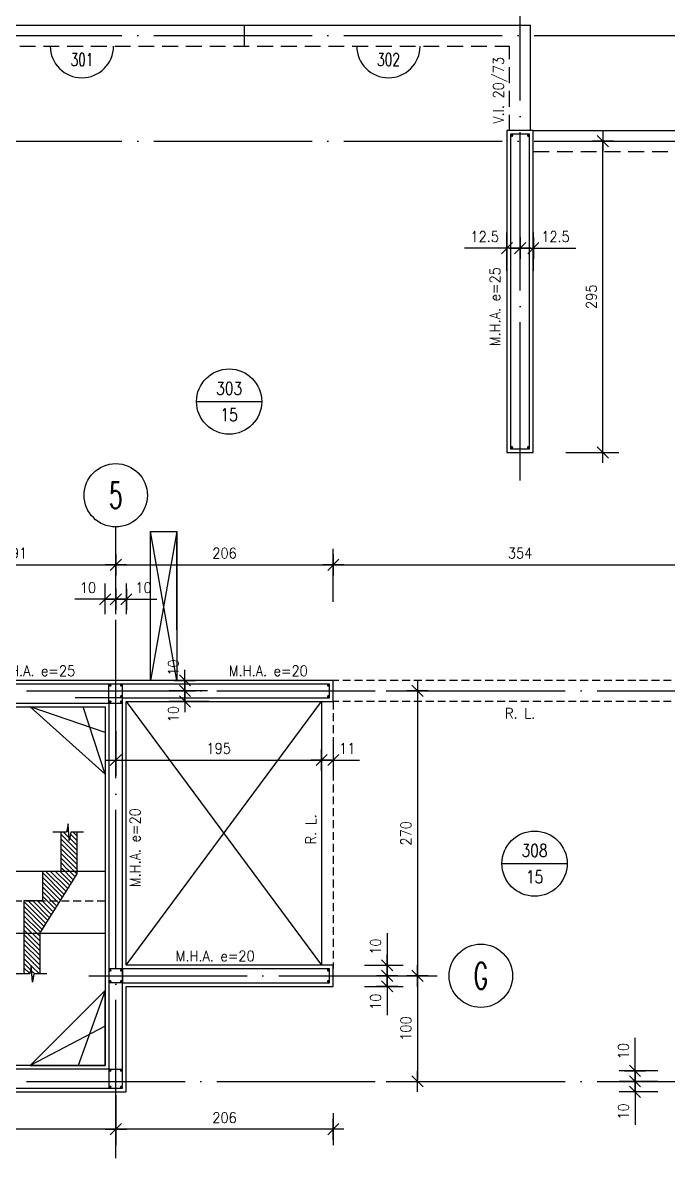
# Model space of a CAD drawing. Extents: x 2734 to 11344, y 4059 to 11529.
# Drawn here: x 5023 to 5635, y 5455 to 6531 of the extents above; entities that cross this region are included whole.
import ezdxf
from ezdxf.enums import TextEntityAlignment as Align

# ---------------------------------------------------------------- set-up
doc = ezdxf.new("R2010")
doc.units = 0
doc.header["$LTSCALE"] = 60
doc.header["$PDMODE"] = 1
for name, pattern in [('EJES', [3, 2.5, -0.25, 0, -0.25]), ('HIDDEN', [0.375, 0.25, -0.125]), ('HIDDEN2', [0.1875, 0.125, -0.0625])]:
    doc.linetypes.add(name, pattern=pattern)
doc.layers.get('0').update_dxf_attribs({"linetype": 'CONTINUOUS'})
doc.layers.get('DEFPOINTS').update_dxf_attribs({"linetype": 'CONTINUOUS'})
for name, color, linetype in [('CAJAP', 3, 'HIDDEN2'), ('COTAS', 3, 'CONTINUOUS'), ('CRUCES', 9, 'CONTINUOUS'), ('EJES', 1, 'EJES'), ('MALLA', 1, 'CONTINUOUS'), ('MUROS', 4, 'CONTINUOUS'), ('REFUERZOS', 3, 'HIDDEN2'), ('SECCION', 1, 'CONTINUOUS'), ('SHAFT', 1, 'CONTINUOUS'), ('TEXTOS', 2, 'CONTINUOUS'), ('VIGAS', 2, 'CONTINUOUS')]:
    doc.layers.add(name, color=color, linetype=linetype)
doc.layers.add('RLA-LOSAS', color=3, linetype='CONTINUOUS', lineweight=9)
doc.styles.add('COTAS', font='romans.shx', dxfattribs={"width": 0.9})
doc.styles.add('ROMANS', font='romans.shx', dxfattribs={"width": 0.9, "height": 10})
doc.dimstyles.new('50', dxfattribs={"dimtxt": 10, "dimasz": 1, "dimexe": 15, "dimexo": 0, "dimgap": 6, "dimtad": 1, "dimdec": 8, "dimdsep": 46, "dimtxsty": 'COTAS', "dimblk": '$COTA$', "dimcen": 0.09, "dimdle": 10, "dimclrd": 256, "dimclre": 256, "dimclrt": 2, "dimadec": 0, "dimazin": 0, "dimtfac": 1, "dimtdec": 8, "dimtmove": 0, "dimatfit": 2, "dimfxl": 35, "dimfxlon": 1, "dimtolj": 1, "dimarcsym": 0})

# ---------------------------------------------------------------- blocks, each defined once
blk = doc.blocks.new('$COTA$')
at = {"layer": 'COTAS'}
for p, q in [((10, 0), (-10, 0)), ((5.3, 5.3), (-5.3, -5.3)), ((0, -10), (0, 10))]:
    blk.add_line(p, q, dxfattribs=at)
blk = doc.blocks.new('*D35')
at = {"layer": 'COTAS', "lineweight": -2, "transparency": 16777216}
for p, q in [((5367.6, 5897.7), (5412.3, 5897.7)), ((5397.3, 5896.7), (5397.3, 5628.7)), ((5367.6, 5627.7), (5412.3, 5627.7))]:
    blk.add_line(p, q, dxfattribs=at)
at = {"layer": 'DEFPOINTS', "color": 0, "transparency": 16777216}
for p in [(5367.6, 5897.7), (5367.6, 5627.7), (5397.3, 5627.7)]:
    blk.add_point(p, dxfattribs=at)
at = {"layer": 'COTAS', "lineweight": -2, "transparency": 16777216}
for p, rotation in [((5397.3, 5897.7), 90), ((5397.3, 5627.7), 270)]:
    blk.add_blockref('$COTA$', p, dxfattribs=dict(at, rotation=rotation))
at = {"layer": 'COTAS', "color": 2, "transparency": 16777216, "insert": (5386.3, 5762.7), "char_height": 10, "attachment_point": 5, "rotation": 90, "style": 'COTAS'}
blk.add_mtext('\\A1;270', dxfattribs=at)
blk = doc.blocks.new('*D41')
at = {"layer": 'COTAS', "lineweight": -2, "transparency": 16777216}
for p, q in [((5111.5, 5502.7), (5111.5, 5467.3)), ((5317.5, 5497.7), (5317.5, 5467.3)), ((5316.5, 5482.3), (5112.5, 5482.3))]:
    blk.add_line(p, q, dxfattribs=at)
at = {"layer": 'DEFPOINTS', "color": 0, "transparency": 16777216}
for p in [(5111.5, 5502.7), (5317.5, 5497.7), (5111.5, 5482.3)]:
    blk.add_point(p, dxfattribs=at)
at = {"layer": 'COTAS', "lineweight": -2, "transparency": 16777216, "rotation": 180}
blk.add_blockref('$COTA$', (5111.5, 5482.3), dxfattribs=at)
at = {"layer": 'COTAS', "lineweight": -2, "transparency": 16777216}
blk.add_blockref('$COTA$', (5317.5, 5482.3), dxfattribs=at)
at = {"layer": 'COTAS', "color": 2, "transparency": 16777216, "insert": (5214.5, 5493.3), "char_height": 10, "attachment_point": 5, "style": 'COTAS'}
blk.add_mtext('\\A1;206', dxfattribs=at)
blk = doc.blocks.new('*D42')
at = {"layer": 'COTAS', "lineweight": -2, "transparency": 16777216}
for p, q in [((4671.5, 5514.7), (4671.5, 5467.3)), ((5111.5, 5514.7), (5111.5, 5467.3)), ((5110.5, 5482.3), (4672.5, 5482.3))]:
    blk.add_line(p, q, dxfattribs=at)
at = {"layer": 'DEFPOINTS', "color": 0, "transparency": 16777216}
for p in [(4671.5, 5514.7), (5111.5, 5514.7), (4671.5, 5482.3)]:
    blk.add_point(p, dxfattribs=at)
at = {"layer": 'COTAS', "lineweight": -2, "transparency": 16777216, "rotation": 180}
blk.add_blockref('$COTA$', (4671.5, 5482.3), dxfattribs=at)
at = {"layer": 'COTAS', "lineweight": -2, "transparency": 16777216}
blk.add_blockref('$COTA$', (5111.5, 5482.3), dxfattribs=at)
at = {"layer": 'COTAS', "color": 2, "transparency": 16777216, "insert": (4891.5, 5493.3), "char_height": 10, "attachment_point": 5, "style": 'COTAS'}
blk.add_mtext('\\A1;440', dxfattribs=at)
blk = doc.blocks.new('*D60')
at = {"layer": 'COTAS', "lineweight": -2, "transparency": 16777216}
for p, q in [((4920.5, 5982.2), (4920.5, 6032.2)), ((5111.5, 5982.2), (5111.5, 6032.2)), ((4921.5, 6017.2), (5110.5, 6017.2))]:
    blk.add_line(p, q, dxfattribs=at)
at = {"layer": 'DEFPOINTS', "color": 0, "transparency": 16777216}
for p in [(5111.5, 6017.2), (5111.5, 5972.5), (4920.5, 5972.4)]:
    blk.add_point(p, dxfattribs=at)
at = {"layer": 'COTAS', "lineweight": -2, "transparency": 16777216, "rotation": 180}
blk.add_blockref('$COTA$', (4920.5, 6017.2), dxfattribs=at)
at = {"layer": 'COTAS', "lineweight": -2, "transparency": 16777216}
blk.add_blockref('$COTA$', (5111.5, 6017.2), dxfattribs=at)
at = {"layer": 'COTAS', "color": 2, "transparency": 16777216, "insert": (5016, 6028.2), "char_height": 10, "attachment_point": 5, "style": 'COTAS'}
blk.add_mtext('\\A1;191', dxfattribs=at)
blk = doc.blocks.new('*D61')
at = {"layer": 'COTAS', "lineweight": -2, "transparency": 16777216}
for p, q in [((5111.5, 5982.2), (5111.5, 6032.2)), ((5317.5, 5982.2), (5317.5, 6032.2)), ((5112.5, 6017.2), (5316.5, 6017.2))]:
    blk.add_line(p, q, dxfattribs=at)
at = {"layer": 'DEFPOINTS', "color": 0, "transparency": 16777216}
for p in [(5317.5, 6017.2), (5111.5, 5972.5), (5317.5, 5972.4)]:
    blk.add_point(p, dxfattribs=at)
at = {"layer": 'COTAS', "lineweight": -2, "transparency": 16777216, "rotation": 180}
blk.add_blockref('$COTA$', (5111.5, 6017.2), dxfattribs=at)
at = {"layer": 'COTAS', "lineweight": -2, "transparency": 16777216}
blk.add_blockref('$COTA$', (5317.5, 6017.2), dxfattribs=at)
at = {"layer": 'COTAS', "color": 2, "transparency": 16777216, "insert": (5214.5, 6028.2), "char_height": 10, "attachment_point": 5, "style": 'COTAS'}
blk.add_mtext('\\A1;206', dxfattribs=at)
blk = doc.blocks.new('*D65')
at = {"layer": 'COTAS', "lineweight": -2, "transparency": 16777216}
for p, q in [((5537.9, 6418.7), (5587.9, 6418.7)), ((5572.9, 6124.7), (5572.9, 6417.7)), ((5537.9, 6123.7), (5587.9, 6123.7))]:
    blk.add_line(p, q, dxfattribs=at)
at = {"layer": 'DEFPOINTS', "color": 0, "transparency": 16777216}
for p in [(5504.5, 6418.7), (5572.9, 6418.7), (5504.5, 6123.7)]:
    blk.add_point(p, dxfattribs=at)
at = {"layer": 'COTAS', "lineweight": -2, "transparency": 16777216}
for p, rotation in [((5572.9, 6418.7), 90), ((5572.9, 6123.7), 270)]:
    blk.add_blockref('$COTA$', p, dxfattribs=dict(at, rotation=rotation))
at = {"layer": 'COTAS', "color": 2, "transparency": 16777216, "insert": (5561.9, 6271.2), "char_height": 10, "attachment_point": 5, "rotation": 90, "style": 'COTAS'}
blk.add_mtext('\\A1;295', dxfattribs=at)
blk = doc.blocks.new('$EJE$')
at = {"color": 6}
blk.add_circle((0, 0), 30, dxfattribs=at)
at = {"color": 6, "style": 'COTAS', "width": 0.6}
blk.add_attdef('EJE', text='', height=25, dxfattribs=at).set_placement((0, 0), align=Align.MIDDLE)
blk = doc.blocks.new('*D136')
at = {"layer": 'COTAS', "lineweight": -2, "transparency": 16777216}
for p, q in [((5367.6, 5627.7), (5412.3, 5627.7)), ((5397.3, 5626.7), (5397.3, 5528.7)), ((5367.6, 5527.7), (5412.3, 5527.7))]:
    blk.add_line(p, q, dxfattribs=at)
at = {"layer": 'DEFPOINTS', "color": 0, "transparency": 16777216}
for p in [(5367.6, 5627.7), (5367.6, 5527.7), (5397.3, 5527.7)]:
    blk.add_point(p, dxfattribs=at)
at = {"layer": 'COTAS', "lineweight": -2, "transparency": 16777216}
for p, rotation in [((5397.3, 5627.7), 90), ((5397.3, 5527.7), 270)]:
    blk.add_blockref('$COTA$', p, dxfattribs=dict(at, rotation=rotation))
at = {"layer": 'COTAS', "color": 2, "transparency": 16777216, "insert": (5386.3, 5577.7), "char_height": 10, "attachment_point": 5, "rotation": 90, "style": 'COTAS'}
blk.add_mtext('\\A1;100', dxfattribs=at)
blk = doc.blocks.new('*D137')
at = {"layer": 'COTAS', "lineweight": -2, "transparency": 16777216}
for p, q in [((5368.6, 5628.7), (5368.6, 5629.7)), ((5347.2, 5627.7), (5383.6, 5627.7)), ((5347.2, 5617.7), (5383.6, 5617.7)), ((5368.6, 5627.7), (5368.6, 5617.7)), ((5368.6, 5616.7), (5368.6, 5590.4))]:
    blk.add_line(p, q, dxfattribs=at)
at = {"layer": 'DEFPOINTS', "color": 0, "transparency": 16777216}
for p in [(5347.2, 5627.7), (5347.2, 5617.7), (5368.6, 5627.7)]:
    blk.add_point(p, dxfattribs=at)
at = {"layer": 'COTAS', "lineweight": -2, "transparency": 16777216}
for p, rotation in [((5368.6, 5627.7), 270), ((5368.6, 5617.7), 90)]:
    blk.add_blockref('$COTA$', p, dxfattribs=dict(at, rotation=rotation))
at = {"layer": 'COTAS', "color": 2, "transparency": 16777216, "insert": (5357.6, 5603.1), "char_height": 10, "attachment_point": 5, "rotation": 90, "style": 'COTAS'}
blk.add_mtext('\\A1;10', dxfattribs=at)
blk = doc.blocks.new('*D138')
at = {"layer": 'COTAS', "lineweight": -2, "transparency": 16777216}
for p, q in [((5368.6, 5668), (5368.6, 5637.7)), ((5368.6, 5638.7), (5368.6, 5639.7)), ((5347.2, 5637.7), (5383.6, 5637.7)), ((5368.6, 5627.7), (5368.6, 5637.7)), ((5368.6, 5627.7), (5368.6, 5637.7)), ((5347.2, 5627.7), (5383.6, 5627.7)), ((5368.6, 5626.7), (5368.6, 5625.7))]:
    blk.add_line(p, q, dxfattribs=at)
at = {"layer": 'DEFPOINTS', "color": 0, "transparency": 16777216}
for p in [(5347.2, 5637.7), (5368.6, 5637.7), (5347.2, 5627.7)]:
    blk.add_point(p, dxfattribs=at)
at = {"layer": 'COTAS', "lineweight": -2, "transparency": 16777216}
for p, rotation in [((5368.6, 5637.7), 270), ((5368.6, 5627.7), 90)]:
    blk.add_blockref('$COTA$', p, dxfattribs=dict(at, rotation=rotation))
at = {"layer": 'COTAS', "color": 2, "transparency": 16777216, "insert": (5357.6, 5655.4), "char_height": 10, "attachment_point": 5, "rotation": 90, "style": 'COTAS'}
blk.add_mtext('\\A1;10', dxfattribs=at)
blk = doc.blocks.new('*D139')
at = {"layer": 'COTAS', "lineweight": -2, "transparency": 16777216}
for p, q in [((5101.5, 5970.5), (5101.5, 5999.5)), ((5111.5, 5970.5), (5111.5, 5999.5)), ((5100.5, 5984.5), (5072.6, 5984.5)), ((5111.5, 5984.5), (5101.5, 5984.5)), ((5112.5, 5984.5), (5113.5, 5984.5))]:
    blk.add_line(p, q, dxfattribs=at)
at = {"layer": 'DEFPOINTS', "color": 0, "transparency": 16777216}
for p in [(5111.5, 5984.5), (5101.5, 5970.5), (5111.5, 5970.5)]:
    blk.add_point(p, dxfattribs=at)
at = {"layer": 'COTAS', "lineweight": -2, "transparency": 16777216}
blk.add_blockref('$COTA$', (5101.5, 5984.5), dxfattribs=at)
at = {"layer": 'COTAS', "lineweight": -2, "transparency": 16777216, "rotation": 180}
blk.add_blockref('$COTA$', (5111.5, 5984.5), dxfattribs=at)
at = {"layer": 'COTAS', "color": 2, "transparency": 16777216, "insert": (5085.2, 5995.5), "char_height": 10, "attachment_point": 5, "style": 'COTAS'}
blk.add_mtext('\\A1;10', dxfattribs=at)
blk = doc.blocks.new('*D142')
at = {"layer": 'COTAS', "lineweight": -2, "transparency": 16777216}
for p, q in [((5111.5, 5859.5), (5111.5, 5817.2)), ((5306.5, 5859.5), (5306.5, 5817.2)), ((5112.5, 5832.2), (5305.5, 5832.2))]:
    blk.add_line(p, q, dxfattribs=at)
at = {"layer": 'DEFPOINTS', "color": 0, "transparency": 16777216}
for p in [(5111.5, 5859.5), (5306.5, 5859.5), (5306.5, 5832.2)]:
    blk.add_point(p, dxfattribs=at)
at = {"layer": 'COTAS', "lineweight": -2, "transparency": 16777216, "rotation": 180}
blk.add_blockref('$COTA$', (5111.5, 5832.2), dxfattribs=at)
at = {"layer": 'COTAS', "lineweight": -2, "transparency": 16777216}
blk.add_blockref('$COTA$', (5306.5, 5832.2), dxfattribs=at)
at = {"layer": 'COTAS', "color": 2, "transparency": 16777216, "insert": (5209, 5843.2), "char_height": 10, "attachment_point": 5, "style": 'COTAS'}
blk.add_mtext('\\A1;195', dxfattribs=at)
blk = doc.blocks.new('*D143')
at = {"layer": 'COTAS', "lineweight": -2, "transparency": 16777216}
for p, q in [((5306.5, 5853.9), (5306.5, 5817.2)), ((5317.5, 5853.8), (5317.5, 5817.2)), ((5305.5, 5832.2), (5304.5, 5832.2)), ((5306.5, 5832.2), (5317.5, 5832.2)), ((5318.5, 5832.2), (5342.2, 5832.2))]:
    blk.add_line(p, q, dxfattribs=at)
at = {"layer": 'DEFPOINTS', "color": 0, "transparency": 16777216}
for p in [(5306.5, 5853.9), (5317.5, 5853.8), (5317.5, 5832.2)]:
    blk.add_point(p, dxfattribs=at)
at = {"layer": 'COTAS', "lineweight": -2, "transparency": 16777216}
blk.add_blockref('$COTA$', (5306.5, 5832.2), dxfattribs=at)
at = {"layer": 'COTAS', "lineweight": -2, "transparency": 16777216, "rotation": 180}
blk.add_blockref('$COTA$', (5317.5, 5832.2), dxfattribs=at)
at = {"layer": 'COTAS', "color": 2, "transparency": 16777216, "insert": (5330.8, 5843.2), "char_height": 10, "attachment_point": 5, "style": 'COTAS'}
blk.add_mtext('\\A1;11', dxfattribs=at)
blk = doc.blocks.new('*D146')
at = {"layer": 'COTAS', "lineweight": -2, "transparency": 16777216}
for p, q in [((5317.5, 5982.2), (5317.5, 6032.2)), ((5671.5, 5982.2), (5671.5, 6032.2)), ((5318.5, 6017.2), (5670.5, 6017.2))]:
    blk.add_line(p, q, dxfattribs=at)
at = {"layer": 'DEFPOINTS', "color": 0, "transparency": 16777216}
for p in [(5671.5, 6017.2), (5317.5, 5972.4), (5671.5, 5972.4)]:
    blk.add_point(p, dxfattribs=at)
at = {"layer": 'COTAS', "lineweight": -2, "transparency": 16777216, "rotation": 180}
blk.add_blockref('$COTA$', (5317.5, 6017.2), dxfattribs=at)
at = {"layer": 'COTAS', "lineweight": -2, "transparency": 16777216}
blk.add_blockref('$COTA$', (5671.5, 6017.2), dxfattribs=at)
at = {"layer": 'COTAS', "color": 2, "transparency": 16777216, "insert": (5494.5, 6028.2), "char_height": 10, "attachment_point": 5, "style": 'COTAS'}
blk.add_mtext('\\A1;354', dxfattribs=at)
blk = doc.blocks.new('*D164')
at = {"layer": 'COTAS', "lineweight": -2, "transparency": 16777216}
for p, q in [((5624.8, 5527.7), (5588.3, 5527.7)), ((5603.3, 5528.7), (5603.3, 5529.7)), ((5603.3, 5527.7), (5603.3, 5517.7)), ((5624.8, 5517.7), (5588.3, 5517.7)), ((5603.3, 5516.7), (5603.3, 5486.5))]:
    blk.add_line(p, q, dxfattribs=at)
at = {"layer": 'DEFPOINTS', "color": 0, "transparency": 16777216}
for p in [(5603.3, 5527.7), (5624.8, 5527.7), (5624.8, 5517.7)]:
    blk.add_point(p, dxfattribs=at)
at = {"layer": 'COTAS', "lineweight": -2, "transparency": 16777216}
for p, rotation in [((5603.3, 5527.7), 270), ((5603.3, 5517.7), 90)]:
    blk.add_blockref('$COTA$', p, dxfattribs=dict(at, rotation=rotation))
at = {"layer": 'COTAS', "color": 2, "transparency": 16777216, "insert": (5592.3, 5499.1), "char_height": 10, "attachment_point": 5, "rotation": 90, "style": 'COTAS'}
blk.add_mtext('\\A1;10', dxfattribs=at)
blk = doc.blocks.new('*D174')
at = {"layer": 'COTAS', "lineweight": -2, "transparency": 16777216}
for p, q in [((5233, 6738.7), (5233, 6788.7)), ((5494.5, 6738.7), (5494.5, 6788.7)), ((5493.5, 6773.7), (5234, 6773.7))]:
    blk.add_line(p, q, dxfattribs=at)
at = {"layer": 'DEFPOINTS', "color": 0, "transparency": 16777216}
for p in [(5233, 6773.7), (5233, 6528.7), (5494.5, 6518.9)]:
    blk.add_point(p, dxfattribs=at)
at = {"layer": 'COTAS', "lineweight": -2, "transparency": 16777216, "rotation": 180}
blk.add_blockref('$COTA$', (5233, 6773.7), dxfattribs=at)
at = {"layer": 'COTAS', "lineweight": -2, "transparency": 16777216}
blk.add_blockref('$COTA$', (5494.5, 6773.7), dxfattribs=at)
at = {"layer": 'COTAS', "color": 2, "transparency": 16777216, "insert": (5363.7, 6784.7), "char_height": 10, "attachment_point": 5, "style": 'COTAS'}
blk.add_mtext('\\A1;261.5', dxfattribs=at)
blk = doc.blocks.new('*D175')
at = {"layer": 'COTAS', "lineweight": -2, "transparency": 16777216}
for p, q in [((4920.5, 6738.7), (4920.5, 6788.7)), ((5233, 6738.7), (5233, 6788.7)), ((5232, 6773.7), (4921.5, 6773.7))]:
    blk.add_line(p, q, dxfattribs=at)
at = {"layer": 'DEFPOINTS', "color": 0, "transparency": 16777216}
for p in [(4920.5, 6773.7), (4920.5, 6528.7), (5233, 6528.7)]:
    blk.add_point(p, dxfattribs=at)
at = {"layer": 'COTAS', "lineweight": -2, "transparency": 16777216, "rotation": 180}
blk.add_blockref('$COTA$', (4920.5, 6773.7), dxfattribs=at)
at = {"layer": 'COTAS', "lineweight": -2, "transparency": 16777216}
blk.add_blockref('$COTA$', (5233, 6773.7), dxfattribs=at)
at = {"layer": 'COTAS', "color": 2, "transparency": 16777216, "insert": (5076.7, 6784.7), "char_height": 10, "attachment_point": 5, "style": 'COTAS'}
blk.add_mtext('\\A1;312.5', dxfattribs=at)
blk = doc.blocks.new('*D197')
at = {"layer": 'COTAS', "lineweight": -2, "transparency": 16777216}
for p, q in [((5111.5, 5970.5), (5111.5, 5999.5)), ((5121.5, 5970.5), (5121.5, 5999.5)), ((5110.5, 5984.5), (5109.5, 5984.5)), ((5111.5, 5984.5), (5121.5, 5984.5)), ((5122.5, 5984.5), (5150.3, 5984.5))]:
    blk.add_line(p, q, dxfattribs=at)
at = {"layer": 'DEFPOINTS', "color": 0, "transparency": 16777216}
for p in [(5111.5, 5984.5), (5111.5, 5970.5), (5121.5, 5970.5)]:
    blk.add_point(p, dxfattribs=at)
at = {"layer": 'COTAS', "lineweight": -2, "transparency": 16777216}
blk.add_blockref('$COTA$', (5111.5, 5984.5), dxfattribs=at)
at = {"layer": 'COTAS', "lineweight": -2, "transparency": 16777216, "rotation": 180}
blk.add_blockref('$COTA$', (5121.5, 5984.5), dxfattribs=at)
at = {"layer": 'COTAS', "color": 2, "transparency": 16777216, "insert": (5137.7, 5995.5), "char_height": 10, "attachment_point": 5, "style": 'COTAS'}
blk.add_mtext('\\A1;10', dxfattribs=at)
blk = doc.blocks.new('*D223')
at = {"layer": 'COTAS', "lineweight": -2, "transparency": 16777216}
for p, q in [((5494.5, 6295.7), (5494.5, 6332.2)), ((5507, 6295.7), (5507, 6332.2)), ((5493.5, 6317.2), (5492.5, 6317.2)), ((5494.5, 6317.2), (5507, 6317.2)), ((5508, 6317.2), (5547.1, 6317.2))]:
    blk.add_line(p, q, dxfattribs=at)
at = {"layer": 'DEFPOINTS', "color": 0, "transparency": 16777216}
for p in [(5494.5, 6317.2), (5494.5, 6295.7), (5507, 6295.7)]:
    blk.add_point(p, dxfattribs=at)
at = {"layer": 'COTAS', "lineweight": -2, "transparency": 16777216}
blk.add_blockref('$COTA$', (5494.5, 6317.2), dxfattribs=at)
at = {"layer": 'COTAS', "lineweight": -2, "transparency": 16777216, "rotation": 180}
blk.add_blockref('$COTA$', (5507, 6317.2), dxfattribs=at)
at = {"layer": 'COTAS', "color": 2, "transparency": 16777216, "insert": (5528, 6328.2), "char_height": 10, "attachment_point": 5, "style": 'COTAS'}
blk.add_mtext('\\A1;12.5', dxfattribs=at)
blk = doc.blocks.new('*D224')
at = {"layer": 'COTAS', "lineweight": -2, "transparency": 16777216}
for p, q in [((5482, 6295.7), (5482, 6332.2)), ((5494.5, 6295.7), (5494.5, 6332.2)), ((5481, 6317.2), (5441.8, 6317.2)), ((5494.5, 6317.2), (5482, 6317.2)), ((5495.5, 6317.2), (5496.5, 6317.2))]:
    blk.add_line(p, q, dxfattribs=at)
at = {"layer": 'DEFPOINTS', "color": 0, "transparency": 16777216}
for p in [(5494.5, 6317.2), (5482, 6295.7), (5494.5, 6295.7)]:
    blk.add_point(p, dxfattribs=at)
at = {"layer": 'COTAS', "lineweight": -2, "transparency": 16777216}
blk.add_blockref('$COTA$', (5482, 6317.2), dxfattribs=at)
at = {"layer": 'COTAS', "lineweight": -2, "transparency": 16777216, "rotation": 180}
blk.add_blockref('$COTA$', (5494.5, 6317.2), dxfattribs=at)
at = {"layer": 'COTAS', "color": 2, "transparency": 16777216, "insert": (5460.9, 6328.2), "char_height": 10, "attachment_point": 5, "style": 'COTAS'}
blk.add_mtext('\\A1;12.5', dxfattribs=at)
blk = doc.blocks.new('*D237')
at = {"layer": 'COTAS', "lineweight": -2, "transparency": 16777216}
for p, q in [((5177, 5908.7), (5177, 5909.7)), ((5199.8, 5907.7), (5162, 5907.7)), ((5198.4, 5897.7), (5162, 5897.7)), ((5177, 5897.7), (5177, 5907.7)), ((5177, 5896.7), (5177, 5895.7))]:
    blk.add_line(p, q, dxfattribs=at)
at = {"layer": 'DEFPOINTS', "color": 0, "transparency": 16777216}
for p in [(5177, 5907.7), (5198.4, 5897.7), (5199.8, 5907.7)]:
    blk.add_point(p, dxfattribs=at)
at = {"layer": 'COTAS', "lineweight": -2, "transparency": 16777216}
for p, rotation in [((5177, 5907.7), 270), ((5177, 5897.7), 90)]:
    blk.add_blockref('$COTA$', p, dxfattribs=dict(at, rotation=rotation))
at = {"layer": 'COTAS', "color": 2, "transparency": 16777216, "insert": (5166, 5919.8), "char_height": 10, "attachment_point": 5, "rotation": 90, "style": 'COTAS'}
blk.add_mtext('\\A1;10', dxfattribs=at)
blk = doc.blocks.new('*D238')
at = {"layer": 'COTAS', "lineweight": -2, "transparency": 16777216}
for p, q in [((5198.4, 5897.7), (5162, 5897.7)), ((5177, 5898.7), (5177, 5899.7)), ((5177, 5897.7), (5177, 5887.7)), ((5199.8, 5887.7), (5162, 5887.7)), ((5177, 5886.7), (5177, 5885.7))]:
    blk.add_line(p, q, dxfattribs=at)
at = {"layer": 'DEFPOINTS', "color": 0, "transparency": 16777216}
for p in [(5198.4, 5897.7), (5177, 5887.7), (5199.8, 5887.7)]:
    blk.add_point(p, dxfattribs=at)
at = {"layer": 'COTAS', "lineweight": -2, "transparency": 16777216}
for p, rotation in [((5177, 5897.7), 270), ((5177, 5887.7), 90)]:
    blk.add_blockref('$COTA$', p, dxfattribs=dict(at, rotation=rotation))
at = {"layer": 'COTAS', "color": 2, "transparency": 16777216, "insert": (5166, 5875.6), "char_height": 10, "attachment_point": 5, "rotation": 90, "style": 'COTAS'}
blk.add_mtext('\\A1;10', dxfattribs=at)
blk = doc.blocks.new('*D239')
at = {"layer": 'COTAS', "lineweight": -2, "transparency": 16777216}
for p, q in [((5603.3, 5538.7), (5603.3, 5568.9)), ((5624.8, 5537.7), (5588.3, 5537.7)), ((5603.3, 5527.7), (5603.3, 5537.7)), ((5624.8, 5527.7), (5588.3, 5527.7)), ((5603.3, 5526.7), (5603.3, 5525.7))]:
    blk.add_line(p, q, dxfattribs=at)
at = {"layer": 'DEFPOINTS', "color": 0, "transparency": 16777216}
for p in [(5624.8, 5537.7), (5603.3, 5527.7), (5624.8, 5527.7)]:
    blk.add_point(p, dxfattribs=at)
at = {"layer": 'COTAS', "lineweight": -2, "transparency": 16777216}
for p, rotation in [((5603.3, 5537.7), 270), ((5603.3, 5527.7), 90)]:
    blk.add_blockref('$COTA$', p, dxfattribs=dict(at, rotation=rotation))
at = {"layer": 'COTAS', "color": 2, "transparency": 16777216, "insert": (5592.3, 5556.3), "char_height": 10, "attachment_point": 5, "rotation": 90, "style": 'COTAS'}
blk.add_mtext('\\A1;10', dxfattribs=at)
blk = doc.blocks.new('LOSA')
at = {"color": 6, "linetype": 'Continuous'}
blk.add_line((-30.9, 0), (30.9, 0), dxfattribs=at)
at = {"color": 3, "linetype": 'Continuous'}
blk.add_circle((0, 0), 30.9, dxfattribs=at)
at = {"color": 2, "style": 'COTAS', "width": 0.8}
for tag, p in [('NUMERO', (0, 12.5)), ('E', (0, -12.5))]:
    blk.add_attdef(tag, text='', height=12, dxfattribs=at).set_placement(p, align=Align.MIDDLE)
at = {"layer": 'RLA-LOSAS', "style": 'COTAS', "flags": 1}
blk.add_attdef('DIRVER', text='', height=8.09, rotation=90, dxfattribs=at).set_placement((-30.5, 40), align=Align.MIDDLE)
at = {"layer": 'RLA-LOSAS', "linetype": 'ByBlock', "style": 'COTAS', "flags": 1}
blk.add_attdef('CUAVER', text='', height=8.09, rotation=90, dxfattribs=at).set_placement((-49.7, -4.9), align=Align.MIDDLE)
at = {"layer": 'RLA-LOSAS', "style": 'COTAS', "flags": 1}
blk.add_attdef('DIRHOR', text='', height=8.09, dxfattribs=at).set_placement((37.9, -29.3), align=Align.MIDDLE)
at = {"layer": 'RLA-LOSAS', "linetype": 'ByBlock', "style": 'COTAS', "flags": 1}
blk.add_attdef('CUAHOR', text='', height=8.09, dxfattribs=at).set_placement((-9.4, -47.7), align=Align.MIDDLE)
at = {"layer": 'RLA-LOSAS', "style": 'COTAS', "width": 0.7, "flags": 1}
blk.add_attdef('CONTRAFLECHA', text='', height=10, dxfattribs=at).set_placement((0, -67.5), align=Align.MIDDLE)
blk = doc.blocks.new('$VIGA$')
at = {"color": 2}
blk.add_arc((0, 0), 30, 180, 0, dxfattribs=at)
at = {"color": 3, "style": 'COTAS', "width": 0.7}
blk.add_attdef('NUMERO', text='', height=12, rotation=360, dxfattribs=at).set_placement((0.1, -12.8), align=Align.MIDDLE)

msp = doc.modelspace()

# ---------------------------------------------------------------- hatches: boundary and pattern name
at = {"layer": 'SECCION'}
h = msp.add_hatch(dxfattribs=at)
h.set_pattern_fill('ANSI31', color=9, angle=270)
h.set_pattern_definition([(315, (9790.102, 11430.4138), (2.245064, 2.245064), [])])
h.paths.add_polyline_path([(5039.45585631, 5629.53691925), (5033.95585631, 5629.53691925), (5032.45585631, 5621.53691925), (5031.45585631, 5637.53691925), (5029.95585631, 5629.53691925), (5024.45585631, 5629.53691925), (5024.45585631, 5667.70691493), (5039.45585631, 5667.70691493)])
h.paths.add_polyline_path([(5039.45585631, 5669.40497154), (5039.45585631, 5667.70691493), (5024.45585631, 5667.70691493), (5024.45585631, 5698.70691493), (5041.95585631, 5698.70691493), (5057.76957094, 5698.70691493)])
h.paths.add_polyline_path([(5059.45585631, 5728.70691493), (5059.45585631, 5726.70691493), (5041.95585631, 5726.70691493), (5041.95585631, 5698.70691493), (5057.76957094, 5698.70691493), (5074.45585631, 5725.40497154), (5074.45585631, 5729.20691493), (5059.78618952, 5728.70691493)])
h.paths.add_polyline_path([(5064.95585631, 5763.81296842), (5059.45585631, 5763.81296842), (5059.45585631, 5728.70691493), (5074.45585631, 5728.70691493), (5074.45585631, 5763.81296842), (5068.95585631, 5763.81296842), (5067.45585631, 5755.81296842), (5066.45585631, 5771.81296842)])

# ---------------------------------------------------------------- linework, layer by layer
at = {"layer": 'CAJAP'}
msp.add_line((4947.45585631, 5698.70691493), (5101.45585631, 5698.70691493), dxfattribs=at)
at = {"layer": 'CRUCES'}
for p, q in [((5169.45585631, 6048.70691493), (5144.45585631, 5907.70691493)), ((5169.45585631, 5907.70691493), (5144.45585631, 6048.70691493)), ((5121.45585631, 5637.70691493), (5306.45585631, 5887.70691493)), ((5121.45585631, 5887.70691493), (5306.45585631, 5637.70691493)), ((5101.45585631, 5858.43139583), (5030.45585631, 5882.70691493)), ((5101.45585631, 5818.70691493), (5080.52736482, 5882.70691493)), ((5101.45585631, 5613.70691493), (5075.95001681, 5542.70691493)), ((5101.45585631, 5579.99073973), (5030.45585631, 5542.70691493))]:
    msp.add_line(p, q, dxfattribs=at)
at = {"layer": 'EJES'}
for points in [[(5494.45585631, 6097.05397631), (5494.45585631, 6873.70691493)], [(3346.45585631, 6518.70691493), (7642.45585631, 6518.70691493)], [(3346.45585631, 6418.70691493), (7642.45585631, 6418.70691493)], [(5111.45585631, 5454.78368837), (5111.45585631, 6053.0765561)], [(3946.45585631, 5897.70691493), (7044.95585631, 5897.70691493)], [(5085.92435624, 5627.70691493), (5427.26710255, 5627.70691493)], [(3946.45585631, 5527.70691493), (7044.95585631, 5527.70691493)]]:
    msp.add_lwpolyline(points, dxfattribs=at)
at = {"layer": 'MALLA'}
for p, q in [((5104.95585631, 5886.20691493), (5104.95585631, 5904.20691493)), ((5117.95585631, 5891.20691493), (5117.95585631, 5904.20691493)), ((5117.95585631, 5891.20691493), (5072.95585631, 5891.20691493)), ((5104.95585631, 5886.20691493), (5117.95585631, 5886.20691493)), ((5117.95585631, 5634.20691493), (5104.95585631, 5634.20691493)), ((5117.95585631, 5621.20691493), (5117.95585631, 5634.20691493)), ((5117.95585631, 5634.20691493), (5117.95585631, 5621.20691493)), ((5117.95585631, 5621.20691493), (5104.95585631, 5621.20691493)), ((5104.95585631, 5539.20691493), (5117.95585631, 5539.20691493)), ((5104.95585631, 5539.20691493), (5104.95585631, 5521.20691493))]:
    msp.add_line(p, q, dxfattribs=at)
for points in [[(4929.45585631, 5904.20691493), (4929.45585631, 6425.20691493), (4911.45585631, 6425.20691493), (4911.45585631, 5904.20691493), (4529.95585631, 5904.20691493), (4529.95585631, 5886.20691493), (5104.95585631, 5886.20691493), (5104.95585631, 5539.20691493), (4677.95585631, 5539.20691493), (4677.95585631, 5729.20691493), (4664.95585631, 5729.20691493), (4664.95585631, 5521.20691493), (5117.95585631, 5521.20691493), (5117.95585631, 5621.20691493), (5313.95585631, 5621.20691493), (5313.95585631, 5634.20691493), (5117.95585631, 5634.20691493), (5117.95585631, 5891.20691493), (5313.95585631, 5891.20691493), (5313.95585631, 5904.20691493)], [(5485.45585631, 6425.20691493), (5485.45585631, 6127.20691493), (5503.45585631, 6127.20691493), (5503.45585631, 6425.20691493)]]:
    msp.add_lwpolyline(points, close=True, dxfattribs=at)
at = {"layer": 'MALLA', "const_width": 1.25}
for points in [[(5486.08085631, 6423.95691493, -1), (5487.33085631, 6423.95691493, -1)], [(5501.58085631, 6423.95691493, -1), (5502.83085631, 6423.95691493, -1)], [(5486.08085631, 6128.45691493, -1), (5487.33085631, 6128.45691493, -1)], [(5501.58085631, 6128.45691493, -1), (5502.83085631, 6128.45691493, -1)], [(5105.58085631, 5902.95691493, -1), (5106.83085631, 5902.95691493, -1)], [(5116.08085631, 5902.95691493, -1), (5117.33085631, 5902.95691493, -1)], [(5312.08085631, 5902.95691493, -1), (5313.33085631, 5902.95691493, -1)], [(5105.58085631, 5887.45691493, -1), (5106.83085631, 5887.45691493, -1)], [(5116.08085631, 5892.45691493, -1), (5117.33085631, 5892.45691493, -1)], [(5116.08085631, 5887.45691493, -1), (5117.33085631, 5887.45691493, -1)], [(5312.08085631, 5892.45691493, -1), (5313.33085631, 5892.45691493, -1)], [(5105.58085631, 5632.95691493, -1), (5106.83085631, 5632.95691493, -1)], [(5116.08085631, 5632.95691493, -1), (5117.33085631, 5632.95691493, -1)], [(5116.08085631, 5632.95691493, -1), (5117.33085631, 5632.95691493, -1)], [(5312.08085631, 5632.95691493, -1), (5313.33085631, 5632.95691493, -1)], [(5105.58085631, 5622.45691493, -1), (5106.83085631, 5622.45691493, -1)], [(5116.08085631, 5622.45691493, -1), (5117.33085631, 5622.45691493, -1)], [(5116.08085631, 5622.45691493, -1), (5117.33085631, 5622.45691493, -1)], [(5312.08085631, 5622.45691493, -1), (5313.33085631, 5622.45691493, -1)], [(5105.58085631, 5537.95691493, -1), (5106.83085631, 5537.95691493, -1)], [(5116.08085631, 5537.95691493, -1), (5117.33085631, 5537.95691493, -1)], [(5105.58085631, 5522.45691493, -1), (5106.83085631, 5522.45691493, -1)], [(5116.08085631, 5522.45691493, -1), (5117.33085631, 5522.45691493, -1)]]:
    msp.add_lwpolyline(points, format="xyb", close=True, dxfattribs=at)
at = {"layer": 'MUROS'}
for points in [[(4932.95585631, 5907.70691493), (4932.95585631, 6428.70691493), (4907.95585631, 6428.70691493), (4907.95585631, 5907.70691493), (4526.45585631, 5907.70691493), (4526.45585631, 5882.70691493), (5101.45585631, 5882.70691493), (5101.45585631, 5542.70691493), (4681.45585631, 5542.70691493), (4681.45585631, 5732.70691493), (4661.45585631, 5732.70691493), (4661.45585631, 5517.70691493), (5121.45585631, 5517.70691493), (5121.45585631, 5617.70691493), (5317.45585631, 5617.70691493), (5317.45585631, 5637.70691493), (5121.45585631, 5637.70691493), (5121.45585631, 5887.70691493), (5317.45585631, 5887.70691493), (5317.45585631, 5907.70691493)], [(5481.95585631, 6428.70691493), (5481.95585631, 6123.70691493), (5506.95585631, 6123.70691493), (5506.95585631, 6428.70691493)]]:
    msp.add_lwpolyline(points, close=True, dxfattribs=at)
at = {"layer": 'REFUERZOS'}
for p, q in [((5671.45585631, 5907.70691493), (5317.45585631, 5907.70691493)), ((5671.45585631, 5887.70691493), (5317.45585631, 5887.70691493)), ((5317.45585631, 5887.70691493), (5317.45585631, 5634.70691493))]:
    msp.add_line(p, q, dxfattribs=at)
at = {"layer": 'SECCION', "color": 9}
for points in [[(5081.04584048, 5763.81296842), (5068.95585631, 5763.81296842), (5067.45585631, 5755.81296842), (5066.45585631, 5771.81296842), (5064.95585631, 5763.81296842), (5051.8576247, 5763.81296842)], [(5046.04584048, 5629.53691925), (5033.95585631, 5629.53691925), (5032.45585631, 5621.53691925), (5031.45585631, 5637.53691925), (5029.95585631, 5629.53691925), (5016.8576247, 5629.53691925)]]:
    msp.add_lwpolyline(points, dxfattribs=at)
at = {"layer": 'SECCION'}
for points in [[(5059.45585631, 5763.81296842), (5059.45585631, 5726.70691493), (5041.95585631, 5726.70691493), (5041.95585631, 5698.70691493), (5024.45585631, 5698.70691493), (5024.45585631, 5629.53691925)], [(5074.45585631, 5763.81296842), (5074.45585631, 5724.40497154), (5039.45585631, 5668.40497154), (5039.45585631, 5629.53691925)]]:
    msp.add_lwpolyline(points, dxfattribs=at)
at = {"layer": 'SHAFT'}
for p, q in [((5169.45585631, 5955.59239478), (5169.45585631, 6039.84828894)), ((5144.45585631, 5934.33105411), (5144.45585631, 6007.44090243))]:
    msp.add_line(p, q, dxfattribs=at)
for points in [[(5169.45585631, 5907.70691493), (5144.45585631, 5907.70691493), (5144.45585631, 6048.70691493), (5169.45585631, 6048.70691493)], [(5101.45585631, 5882.70691493), (5101.45585631, 5818.70691493), (5030.45585631, 5882.70691493)], [(5101.45585631, 5542.70691493), (5101.45585631, 5613.70691493), (5030.45585631, 5542.70691493)]]:
    msp.add_lwpolyline(points, close=True, dxfattribs=at)
at = {"layer": 'VIGAS'}
for p, q in [((4910.45585631, 6528.70691493), (5504.45585631, 6528.70691493)), ((5232.95585631, 6528.70691493), (5232.95585631, 6508.70691493)), ((5504.45585631, 6428.70691493), (5504.45585631, 6528.70691493)), ((5506.95585631, 6428.70691493), (6055.95585631, 6428.70691493)), ((5306.45585631, 5887.70691493), (5306.45585631, 5637.70691493)), ((5101.45585631, 5726.70691493), (4947.45585631, 5726.70691493)), ((5101.45585631, 5667.70691493), (4947.45585631, 5667.70691493))]:
    msp.add_line(p, q, dxfattribs=at)
at = {"layer": 'VIGAS', "linetype": 'HIDDEN'}
for p, q in [((4930.45585631, 6508.70691493), (5484.45585631, 6508.70691493)), ((5484.45585631, 6428.70691493), (5484.45585631, 6508.70691493)), ((5506.95585631, 6408.70691493), (6055.95585631, 6408.70691493))]:
    msp.add_line(p, q, dxfattribs=at)

# ---------------------------------------------------------------- block references
for name, p, values in [('$VIGA$', (5079.3864581, 6508.70691493), {'NUMERO': '301'}), ('$VIGA$', (5369.74335689, 6508.70691493), {'NUMERO': '302'}), ('LOSA', (5218.86902575, 6171.86440729), {'NUMERO': '303', 'E': '15'}), ('$EJE$', (5111.45585631, 6083.0765561), {'EJE': '5'}), ('LOSA', (5508.18421997, 5734.00871237), {'NUMERO': '308', 'E': '15'}), ('$EJE$', (5457.26710255, 5627.70691493), {'EJE': 'G'})]:
    msp.add_blockref(name, p).add_auto_attribs(values)

# ---------------------------------------------------------------- texts
at = {"layer": 'TEXTOS', "style": 'ROMANS', "width": 0.9}
for s, p in [('V.I. 20/73', (5474.63449656, 6466.80601402)), ('M.H.A. e=25', (5470.71260682, 6261.77445304)), ('M.H.A. e=20', (5129.74673972, 5749.12315052)), ('R. L.', (5296.24021006, 5766.51971928))]:
    msp.add_text(s, height=10, rotation=90, dxfattribs=at).set_placement(p, align=Align.MIDDLE)
for s, p in [('M.H.A. e=25', (5035.66445044, 5916.70691493)), ('M.H.A. e=20', (5255.98093834, 5916.70691493)), ('R. L.', (5494.44409181, 5876.38839375)), ('M.H.A. e=20', (5205.60441426, 5646.510017))]:
    msp.add_text(s, height=10, dxfattribs=at).set_placement(p, align=Align.MIDDLE)

# ---------------------------------------------------------------- dimensions: what is measured, and where the dimension line sits
at = {"layer": 'COTAS'}
for base, p1, p2, picture, middle in [((4920.4558563143, 6773.7069149326), (5232.9558563143, 6528.7069149326), (4920.4558563143, 6528.7069149326), '*D175', (5076.7058563143, 6784.7069149326)), ((5111.4558563143, 6017.2344090487), (4920.4558563143, 5972.397539949), (5111.4558563143, 5972.534334835), '*D60', (5015.9558563143, 6028.2344090487)), ((5317.4558563143, 6017.2344090487), (5111.4558563143, 5972.534334835), (5317.4558563143, 5972.397539949), '*D61', (5214.4558563143, 6028.2344090487))]:
    dim = msp.add_linear_dim(base=base, p1=p1, p2=p2, dimstyle='50', override={"dimtmove": 1}, dxfattribs=at)
    dim.commit()
    dim.dimension.update_dxf_attribs({"geometry": picture, "text_midpoint": middle})
for base, p1, p2, picture, middle in [((5232.9558563143, 6773.7069149326), (5494.4558563143, 6518.8945321933), (5232.9558563143, 6528.7069149326), '*D174', (5363.7058563143, 6784.7069149326)), ((5671.4558563143, 6017.2344090487), (5317.4558563143, 5972.397539949), (5671.4558563143, 5972.397539949), '*D146', (5494.4558563143, 6028.2344090487)), ((5306.4558563143, 5832.2292924502), (5111.4558563143, 5859.4633918421), (5306.4558563143, 5859.4633918421), '*D142', (5208.9558563143, 5843.2292924502)), ((5317.4558563143, 5832.2292924502), (5306.4558563143, 5853.9220134779), (5317.4558563143, 5853.8166500586), '*D143', (5330.8129991715, 5843.2292924502)), ((4671.4558563143, 5482.3140779165), (5111.4558563143, 5514.7069149326), (4671.4558563143, 5514.7069149326), '*D42', (4891.4558563143, 5493.3140779165)), ((5111.4558563143, 5482.3140779165), (5317.4558563143, 5497.7299259368), (5111.4558563143, 5502.7299259368), '*D41', (5214.4558563143, 5493.3140779165))]:
    dim = msp.add_linear_dim(base=base, p1=p1, p2=p2, dimstyle='50', dxfattribs=at)
    dim.commit()
    dim.dimension.update_dxf_attribs({"geometry": picture, "text_midpoint": middle})
for base, p1, p2, picture, middle in [((5572.8613130961, 6418.7069149326), (5504.4558563143, 6123.7069149326), (5504.4558563143, 6418.7069149326), '*D65', (5561.8613130961, 6271.2069149326)), ((5397.3173214632, 5627.7069149326), (5367.6273612242, 5897.7069149326), (5367.6273612242, 5627.7069149326), '*D35', (5386.3173214632, 5762.7069149326))]:
    dim = msp.add_linear_dim(base=base, p1=p1, p2=p2, angle=90, dimstyle='50', dxfattribs=at)
    dim.commit()
    dim.dimension.update_dxf_attribs({"geometry": picture, "text_midpoint": middle})
for base, p1, p2, picture, middle in [((5494.4558563143, 6317.1905727672), (5481.9558563143, 6295.7340742255), (5494.4558563143, 6295.7340742255), '*D224', (5460.8844277429, 6317.1905727672)), ((5111.4558563143, 5984.534334835), (5101.4558563143, 5970.5492120047), (5111.4558563143, 5970.5492120047), '*D139', (5085.2087109005, 5984.534334835))]:
    dim = msp.add_linear_dim(base=base, p1=p1, p2=p2, dimstyle='50', dxfattribs=at)
    dim.commit()
    dim.dimension.update_dxf_attribs({"geometry": picture, "text_midpoint": middle, "dimtype": 160})
for base, p1, p2, angle, picture, middle in [((5494.4558563143, 6317.1905727672), (5506.9558563143, 6295.7340742255), (5494.4558563143, 6295.7340742255), 180, '*D223', (5528.0272848858, 6317.1905727672)), ((5111.4558563143, 5984.534334835), (5121.4558563143, 5970.5492120047), (5111.4558563143, 5970.5492120047), 180, '*D197', (5137.7030017281, 5984.534334835)), ((5368.6422727819, 5627.7069149326), (5347.1857742402, 5617.7069149326), (5347.1857742402, 5627.7069149326), 90, '*D137', (5368.6422727819, 5603.0640577897)), ((5603.3003657007, 5527.7069149326), (5624.7568642424, 5537.7069149326), (5624.7568642424, 5527.7069149326), 270, '*D239', (5603.3003657007, 5556.278343504)), ((5603.3003657007, 5527.7069149326), (5624.7568642424, 5517.7069149326), (5624.7568642424, 5527.7069149326), 90, '*D164', (5603.3003657007, 5499.1354863611))]:
    dim = msp.add_linear_dim(base=base, p1=p1, p2=p2, angle=angle, dimstyle='50', dxfattribs=at)
    dim.commit()
    dim.dimension.update_dxf_attribs({"geometry": picture, "text_midpoint": middle, "dimtype": 160})
for base, p1, p2, angle, picture, middle in [((5176.9525342529, 5907.7069149326), (5198.4090327946, 5897.7069149326), (5199.7668203647, 5907.7069149326), 90, '*D237', (5176.9525342529, 5919.7705097371)), ((5176.9525342529, 5887.7069149326), (5198.4090327946, 5897.7069149326), (5199.7668203647, 5887.7069149326), 270, '*D238', (5176.9525342529, 5875.643320128)), ((5368.6422727819, 5637.7069149326), (5347.1857742402, 5627.7069149326), (5347.1857742402, 5637.7069149326), 90, '*D138', (5368.6422727819, 5655.4000878164))]:
    dim = msp.add_linear_dim(base=base, p1=p1, p2=p2, angle=angle, dimstyle='50', override={"dimtmove": 1}, dxfattribs=at)
    dim.commit()
    dim.dimension.update_dxf_attribs({"geometry": picture, "text_midpoint": middle, "dimtype": 160})
dim = msp.add_aligned_dim(p1=(5367.6273612242, 5627.7069149326), p2=(5367.6273612242, 5527.7069149326), distance=29.689960239, dimstyle='50', dxfattribs=at)
dim.commit()
dim.dimension.update_dxf_attribs({"geometry": '*D136', "text_midpoint": (5386.3173214632, 5577.7069149326)})

doc.saveas('drawing.dxf')
